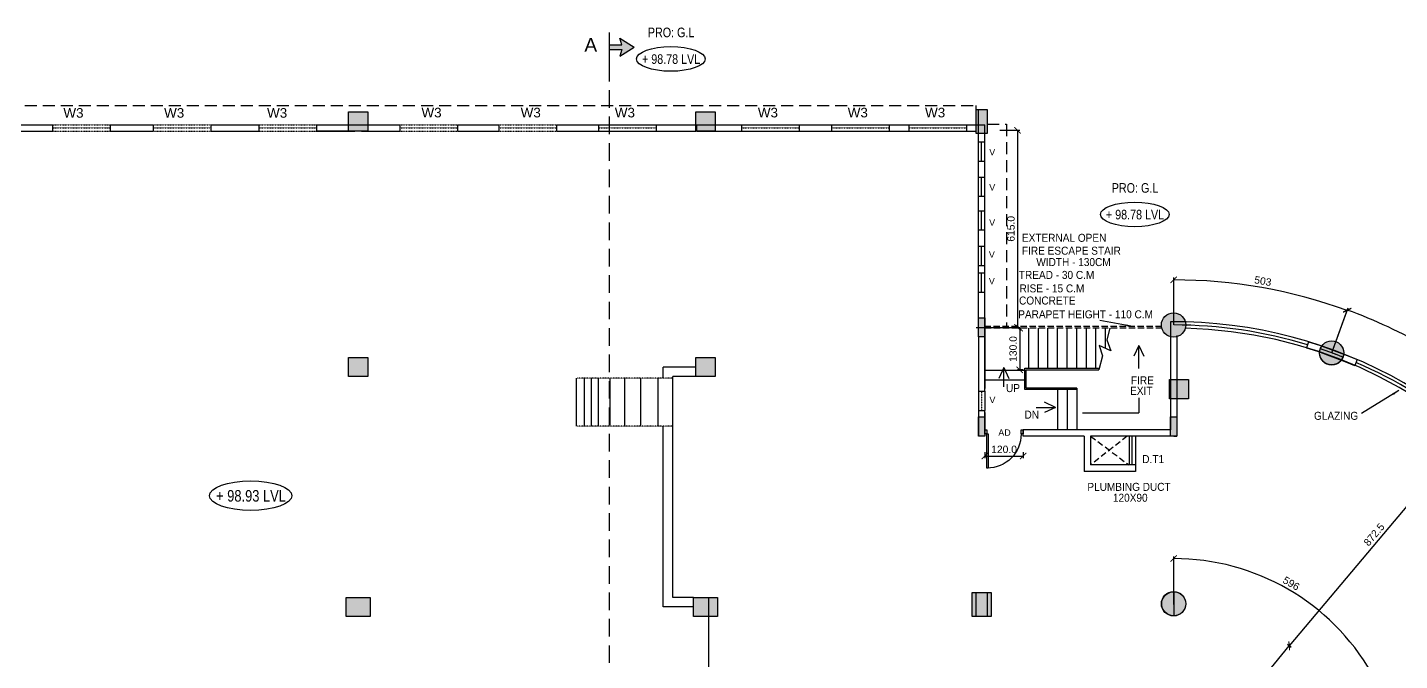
# Model space of a CAD drawing. Extents: x 53439 to 79867, y -144071 to -73305.
# Drawn here: x 67836 to 72122, y -138468 to -136492 of the extents above; entities that cross this region are included whole.
import ezdxf
from ezdxf.enums import TextEntityAlignment as Align

# ---------------------------------------------------------------- set-up
doc = ezdxf.new("R2010")
doc.units = 0
doc.header["$LTSCALE"] = 0.1
doc.header["$MEASUREMENT"] = 0
doc.header["$PDMODE"] = 35
doc.header["$PDSIZE"] = -0.8
doc.linetypes.add('CENTER2', pattern=[1.125, 0.75, -0.125, 0.125, -0.125])
doc.linetypes.add('HIDDEN', pattern=[0.375, 0.25, -0.125])
doc.layers.get('0').update_dxf_attribs({"linetype": 'CONTINUOUS'})
doc.layers.get('DEFPOINTS').update_dxf_attribs({"linetype": 'CONTINUOUS'})
for name, color, linetype in [('COR_HA', 40, 'CONTINUOUS'), ('DOOR', 30, 'CONTINUOUS'), ('ESELEVATION', 7, 'CONTINUOUS'), ('HAT', 253, 'CONTINUOUS'), ('LAYER4', 130, 'CONTINUOUS'), ('STAIR', 142, 'CONTINUOUS'), ('STEEL', 1, 'CONTINUOUS'), ('TEXT', 7, 'CONTINUOUS'), ('TEXT-3', 130, 'CONTINUOUS'), ('THIN_HA', 253, 'CONTINUOUS'), ('TOILET_HA', 152, 'CONTINUOUS'), ('WALL', 6, 'CONTINUOUS'), ('WIN', 102, 'CONTINUOUS')]:
    doc.layers.add(name, color=color, linetype=linetype)
doc.styles.add('1MM', font='arial.ttf')
doc.styles.add('DIM', font='arial.ttf', dxfattribs={"width": 0.7, "height": 1})
doc.styles.add('DUTCH', font='arial.ttf')
doc.dimstyles.new('KRI', dxfattribs={"dimtxt": 23, "dimasz": 20, "dimexe": 7, "dimexo": 0, "dimgap": 9, "dimtad": 1, "dimdec": 1, "dimzin": 1, "dimtxsty": '1MM', "dimblk": 'ARCHTICK', "dimcen": 0.5, "dimclrd": 252, "dimclre": 252, "dimclrt": 7, "dimaunit": 1, "dimadec": 8, "dimazin": 3, "dimtfac": 1, "dimtdec": 1, "dimtmove": 0, "dimatfit": 3})

# ---------------------------------------------------------------- blocks, each defined once
blk = doc.blocks.new('_ARCHTICK')
at = {"layer": 'WALL', "color": 0, "const_width": 0.15}
blk.add_lwpolyline([(-0.5, -0.5), (0.5, 0.5)], dxfattribs=at)
blk = doc.blocks.new('*D343')
at = {"layer": 'DEFPOINTS', "color": 0, "linetype": 'CONTINUOUS', "ltscale": 0.1}
for p in [(70873.9, -136813.3, 0), (70799.3, -137428.3), (70929.1, -137428.3)]:
    blk.add_point(p, dxfattribs=at)
at = {"layer": 'LAYER4', "color": 252, "ltscale": 0.1}
for p, q in [((70873.9, -136813.3), (70936.1, -136813.3)), ((70929.1, -136813.3), (70929.1, -137428.3)), ((70799.3, -137428.3), (70936.1, -137428.3))]:
    blk.add_line(p, q, dxfattribs=at)
at = {"layer": 'LAYER4', "color": 252, "linetype": 'CONTINUOUS', "ltscale": 0.1, "xscale": 20, "yscale": 20, "zscale": 20}
for p, rotation in [((70929.1, -136813.3), 90), ((70929.1, -137428.3), 270)]:
    blk.add_blockref('_ARCHTICK', p, dxfattribs=dict(at, rotation=rotation))
at = {"layer": 'LAYER4', "color": 7, "linetype": 'CONTINUOUS', "ltscale": 0.1, "insert": (70908.4, -137120.8), "char_height": 23, "attachment_point": 5, "rotation": 90, "style": '1MM'}
blk.add_mtext('615.0', dxfattribs=at)
blk = doc.blocks.new('*D344')
at = {"layer": 'DEFPOINTS', "color": 0, "linetype": 'CONTINUOUS', "ltscale": 0.1}
for p in [(71781.9, -137322.9), (71416.8, -137420.8, 0), (71910.2, -137507.8, 0), (71416.8, -138863.3, 0)]:
    blk.add_point(p, dxfattribs=at)
at = {"layer": 'LAYER4', "color": 252, "ltscale": 0.1}
for p, q in [((71416.8, -137420.8), (71416.8, -137273.2)), ((71910.2, -137507.8), (71960.6, -137369.1))]:
    blk.add_line(p, q, dxfattribs=at)
blk.add_arc((71416.8, -138863.3), 1583.1, 70, 90, dxfattribs=at)
at = {"layer": 'LAYER4', "color": 252, "linetype": 'CONTINUOUS', "ltscale": 0.1, "xscale": 20, "yscale": 20, "zscale": 20}
for p, rotation in [((71416.8, -137280.2), 180.0000000000127), ((71958.3, -137375.7), 340.0000000000044)]:
    blk.add_blockref('_ARCHTICK', p, dxfattribs=dict(at, rotation=rotation))
at = {"layer": 'LAYER4', "color": 7, "linetype": 'CONTINUOUS', "ltscale": 0.1, "insert": (71695.3, -137283.9), "char_height": 23, "attachment_point": 5, "rotation": 350, "style": '1MM'}
blk.add_mtext('503', dxfattribs=at)
blk = doc.blocks.new('*D345')
at = {"layer": 'DEFPOINTS', "color": 0, "linetype": 'CONTINUOUS', "ltscale": 0.1}
for p in [(71910.2, -137507.8, 0), (72287.6, -137539.4), (72344, -137758.3, 0), (71416.8, -138863.3, 0)]:
    blk.add_point(p, dxfattribs=at)
at = {"layer": 'LAYER4', "color": 252, "ltscale": 0.1}
for p, q in [((71910.2, -137507.8), (71961.2, -137367.6)), ((72344, -137758.3), (72439.9, -137644))]:
    blk.add_line(p, q, dxfattribs=at)
blk.add_arc((71416.8, -138863.3), 1584.7, 50, 70, dxfattribs=at)
at = {"layer": 'LAYER4', "color": 252, "linetype": 'CONTINUOUS', "ltscale": 0.1, "xscale": 20, "yscale": 20, "zscale": 20}
for p, rotation in [((71958.8, -137374.2), 159.9999999999972), ((72435.4, -137649.4), 319.9999999999914)]:
    blk.add_blockref('_ARCHTICK', p, dxfattribs=dict(at, rotation=rotation))
at = {"layer": 'LAYER4', "color": 7, "linetype": 'CONTINUOUS', "ltscale": 0.1, "insert": (72219.5, -137473), "char_height": 23, "attachment_point": 5, "rotation": 330, "style": '1MM'}
blk.add_mtext('503', dxfattribs=at)
blk = doc.blocks.new('*D346')
at = {"layer": 'DEFPOINTS', "color": 0, "linetype": 'CONTINUOUS', "ltscale": 0.1}
for p in [(72344, -137758.3, 0), (72684.8, -137919.4), (72666, -138142.1, 0), (71416.8, -138863.3, 0)]:
    blk.add_point(p, dxfattribs=at)
at = {"layer": 'LAYER4', "color": 252, "ltscale": 0.1}
for p, q in [((72344, -137758.3), (72437.4, -137647)), ((72666, -138142.1), (72791.9, -138069.5))]:
    blk.add_line(p, q, dxfattribs=at)
blk.add_arc((71416.8, -138863.3), 1580.8, 30, 50, dxfattribs=at)
at = {"layer": 'LAYER4', "color": 252, "linetype": 'CONTINUOUS', "ltscale": 0.1, "xscale": 20, "yscale": 20, "zscale": 20}
for p, rotation in [((72432.9, -137652.4), 139.9999999999722), ((72785.8, -138073), 300.0000000000213)]:
    blk.add_blockref('_ARCHTICK', p, dxfattribs=dict(at, rotation=rotation))
at = {"layer": 'LAYER4', "color": 7, "linetype": 'CONTINUOUS', "ltscale": 0.1, "insert": (72643.6, -137833.9), "char_height": 23, "attachment_point": 5, "rotation": 310, "style": '1MM'}
blk.add_mtext('503', dxfattribs=at)
blk = doc.blocks.new('*D347')
at = {"layer": 'DEFPOINTS', "color": 0, "linetype": 'CONTINUOUS', "ltscale": 0.1}
for p in [(72345.5, -137759.6, 0), (71777.8, -138422.2), (71783.8, -138427.2)]:
    blk.add_point(p, dxfattribs=at)
at = {"layer": 'LAYER4', "color": 252, "ltscale": 0.1}
for p, q in [((72345.5, -137759.6), (72334.2, -137750.1)), ((72339.6, -137754.6), (71777.8, -138422.2)), ((71783.8, -138427.2), (71772.5, -138417.7))]:
    blk.add_line(p, q, dxfattribs=at)
at = {"layer": 'LAYER4', "color": 252, "linetype": 'CONTINUOUS', "ltscale": 0.1, "xscale": 20, "yscale": 20, "zscale": 20}
for p, rotation in [((72339.6, -137754.6), 49.92149634210328), ((71777.8, -138422.2), 229.9214963421033)]:
    blk.add_blockref('_ARCHTICK', p, dxfattribs=dict(at, rotation=rotation))
at = {"layer": 'LAYER4', "color": 7, "linetype": 'CONTINUOUS', "ltscale": 0.1, "insert": (72042.8, -138075), "char_height": 23, "attachment_point": 5, "rotation": 49.9215, "style": '1MM'}
blk.add_mtext('872.5', dxfattribs=at)
blk = doc.blocks.new('*D348')
at = {"layer": 'DEFPOINTS', "color": 0, "linetype": 'CONTINUOUS', "ltscale": 0.1}
for p in [(71777.5, -138422), (71777.8, -138422.3), (71416.8, -138863.3, 0)]:
    blk.add_point(p, dxfattribs=at)
at = {"layer": 'LAYER4', "color": 252, "ltscale": 0.1}
for p, q in [((71416.4, -138863), (71777.5, -138422)), ((71777.8, -138422.3), (71772, -138417.5)), ((71416.8, -138863.3), (71411, -138858.6))]:
    blk.add_line(p, q, dxfattribs=at)
at = {"layer": 'LAYER4', "color": 252, "linetype": 'CONTINUOUS', "ltscale": 0.1, "xscale": 20, "yscale": 20, "zscale": 20}
for p, rotation in [((71777.5, -138422), 50.6981878559895), ((71416.4, -138863), 230.6981878559895)]:
    blk.add_blockref('_ARCHTICK', p, dxfattribs=dict(at, rotation=rotation))
at = {"layer": 'LAYER4', "color": 7, "linetype": 'CONTINUOUS', "ltscale": 0.1, "insert": (71580.9, -138629.4), "char_height": 23, "attachment_point": 5, "rotation": 50.6982, "style": '1MM'}
blk.add_mtext('570.0', dxfattribs=at)
blk = doc.blocks.new('*D354')
at = {"layer": 'DEFPOINTS', "color": 0, "linetype": 'CONTINUOUS', "ltscale": 0.1}
for p in [(72666, -138142.1), (72927.7, -138411), (72837.4, -138612.9), (71416.8, -138863.3)]:
    blk.add_point(p, dxfattribs=at)
at = {"layer": 'LAYER4', "color": 252, "ltscale": 0.1}
for p, q in [((72666, -138142.1), (72788.8, -138071.3)), ((72837.4, -138612.9), (72976.9, -138588.3))]:
    blk.add_line(p, q, dxfattribs=at)
blk.add_arc((71416.8, -138863.3), 1577.2, 10, 30, dxfattribs=at)
at = {"layer": 'LAYER4', "color": 252, "linetype": 'CONTINUOUS', "ltscale": 0.1, "xscale": 20, "yscale": 20, "zscale": 20}
for p, rotation in [((72782.7, -138074.8), 119.9999999999633), ((72970, -138589.5), 280.0000000000557)]:
    blk.add_blockref('_ARCHTICK', p, dxfattribs=dict(at, rotation=rotation))
at = {"layer": 'LAYER4', "color": 7, "linetype": 'CONTINUOUS', "ltscale": 0.1, "insert": (72918.4, -138316.8), "char_height": 23, "attachment_point": 5, "rotation": 290, "style": '1MM'}
blk.add_mtext('503', dxfattribs=at)
blk = doc.blocks.new('*D357')
at = {"layer": 'DEFPOINTS', "color": 0, "linetype": 'CONTINUOUS', "ltscale": 0.1}
for p in [(71416.8, -138293.3, 0), (71875.4, -138316.8), (71910.4, -138578.3, 0), (71416.8, -138863.3, 0)]:
    blk.add_point(p, dxfattribs=at)
at = {"layer": 'LAYER4', "color": 252, "ltscale": 0.1}
for p, q in [((71416.8, -138293.3), (71416.8, -138142.9)), ((71910.4, -138578.3), (72040.8, -138503.1))]:
    blk.add_line(p, q, dxfattribs=at)
blk.add_arc((71416.8, -138863.3), 713.5, 30, 90, dxfattribs=at)
at = {"layer": 'LAYER4', "color": 252, "linetype": 'CONTINUOUS', "ltscale": 0.1, "xscale": 20, "yscale": 20, "zscale": 20}
for p, rotation in [((71416.8, -138149.9), 179.9999999999989), ((72034.7, -138506.6), 300.0000000000093)]:
    blk.add_blockref('_ARCHTICK', p, dxfattribs=dict(at, rotation=rotation))
at = {"layer": 'LAYER4', "color": 7, "linetype": 'CONTINUOUS', "ltscale": 0.1, "insert": (71783.9, -138227.5), "char_height": 23, "attachment_point": 5, "rotation": 330, "style": '1MM'}
blk.add_mtext('596', dxfattribs=at)
blk = doc.blocks.new('A$C764D24B9')
at = {"layer": 'DOOR'}
for points in [[(0.056, 0.111), (0.083, 0.111), (0.083, 1), (0.056, 1)], [(0, 0), (0.056, 0), (0.056, 0.111), (0, 0.111)], [(0.944, 0), (1, 0), (1, 0.111), (0.944, 0.111)]]:
    blk.add_lwpolyline(points, close=True, dxfattribs=at)
blk.add_arc((0.056, 0.111), 0.889, 0, 90, dxfattribs=at)
blk = doc.blocks.new('Y54Y')
at = {"layer": 'COR_HA', "linetype": 'CONTINUOUS', "ltscale": 0.1}
blk.add_hatch(color=1, dxfattribs=at).paths.add_polyline_path([(-4795.471, -1150.953), (-4796.071, -1150.953), (-4796.071, -1151.553), (-4795.471, -1151.553)])
at = {"layer": 'COR_HA', "color": 1, "linetype": 'CONTINUOUS', "ltscale": 0.1}
for p, q in [((-4796.071, -1150.953), (-4795.471, -1150.953)), ((-4796.071, -1151.553), (-4796.071, -1150.953)), ((-4795.471, -1150.953), (-4795.471, -1151.553)), ((-4795.471, -1151.553), (-4796.071, -1151.553))]:
    blk.add_line(p, q, dxfattribs=at)
blk = doc.blocks.new('YTJ')
at = {"layer": 'THIN_HA', "color": 1, "linetype": 'CONTINUOUS'}
for p, rotation in [((-5957.475, 3657.151, 0), 89.99999999985319), ((-3589.281, 3625.752, 0), 62.34754382637969), ((-5957.693, 3632.302, 0), 89.99999999985319)]:
    blk.add_blockref('Y54Y', p, dxfattribs=dict(at, rotation=rotation))
at = {"layer": 'THIN_HA', "color": 1, "linetype": 'CONTINUOUS', "xscale": -1, "rotation": 117.6524561736203}
blk.add_blockref('Y54Y', (-3589.281, -5927.84, 0), dxfattribs=at)
blk = doc.blocks.new('YTTU')
at = {"layer": 'THIN_HA', "linetype": 'CONTINUOUS', "ltscale": 0.1}
blk.add_hatch(color=2, dxfattribs=at).paths.add_polyline_path([(-6879.58, -1156.369), (-6878.83, -1156.369), (-6878.83, -1156.969), (-6879.58, -1156.969)])
at = {"layer": 'THIN_HA', "color": 2, "linetype": 'CONTINUOUS', "ltscale": 0.1}
blk.add_lwpolyline([(-6879.58, -1156.369), (-6878.83, -1156.369), (-6878.83, -1156.969), (-6879.58, -1156.969)], close=True, dxfattribs=at)
blk = doc.blocks.new('*D361')
at = {"layer": 'DEFPOINTS', "color": 0, "linetype": 'CONTINUOUS', "ltscale": 0.1}
for p in [(70946.1, -137430.8, -10.8), (70935.8, -137560.8), (70946.1, -137560.8, -17.9)]:
    blk.add_point(p, dxfattribs=at)
at = {"layer": 'HAT', "color": 252, "ltscale": 0.1}
for p, q in [((70946.1, -137430.8), (70928.8, -137430.8)), ((70935.8, -137430.8), (70935.8, -137560.8)), ((70946.1, -137560.8), (70928.8, -137560.8))]:
    blk.add_line(p, q, dxfattribs=at)
at = {"layer": 'HAT', "color": 252, "linetype": 'CONTINUOUS', "ltscale": 0.1, "xscale": 20, "yscale": 20, "zscale": 20}
for p, rotation in [((70935.8, -137430.8), 90), ((70935.8, -137560.8), 270)]:
    blk.add_blockref('_ARCHTICK', p, dxfattribs=dict(at, rotation=rotation))
at = {"layer": 'HAT', "color": 7, "linetype": 'CONTINUOUS', "ltscale": 0.1, "insert": (70915.1, -137495.8), "char_height": 23, "attachment_point": 5, "rotation": 90, "style": '1MM'}
blk.add_mtext('130.0', dxfattribs=at)
blk = doc.blocks.new('A$C2D1352FE')
at = {"layer": 'HAT', "linetype": 'CONTINUOUS', "ltscale": 0.1}
blk.add_hatch(color=256, dxfattribs=at).paths.add_polyline_path([(65.2, 110.8), (25.3, 47), (54.5, 56.6), (54.5, 0), (75.9, 0), (75.9, 56.6), (105.2, 47)])
at = {"layer": 'WALL', "linetype": 'CONTINUOUS', "ltscale": 0.1}
for p, q in [((25.3, 47), (65.2, 110.8)), ((105.2, 47), (65.2, 110.8)), ((0, 0), (139.2, 0)), ((54.5, 56.6), (25.3, 47)), ((54.5, 0), (54.5, 56.6)), ((75.9, 0), (75.9, 56.6)), ((75.9, 56.6), (105.2, 47))]:
    blk.add_line(p, q, dxfattribs=at)
blk = doc.blocks.new('*D382')
at = {"layer": 'DEFPOINTS', "color": 0, "linetype": 'CONTINUOUS', "ltscale": 0.1}
for p in [(70826.8, -137817.4, -17.9), (70946.8, -137817.4, -17.9), (70946.8, -137829.9)]:
    blk.add_point(p, dxfattribs=at)
at = {"layer": 'HAT', "color": 252, "ltscale": 0.1}
for p, q in [((70826.8, -137817.4), (70826.8, -137836.9)), ((70826.8, -137829.9), (70946.8, -137829.9)), ((70946.8, -137817.4), (70946.8, -137836.9))]:
    blk.add_line(p, q, dxfattribs=at)
at = {"layer": 'HAT', "color": 252, "linetype": 'CONTINUOUS', "ltscale": 0.1, "xscale": 20, "yscale": 20, "zscale": 20, "rotation": 180}
blk.add_blockref('_ARCHTICK', (70826.8, -137829.9), dxfattribs=at)
at = {"layer": 'HAT', "color": 252, "linetype": 'CONTINUOUS', "ltscale": 0.1, "xscale": 20, "yscale": 20, "zscale": 20}
blk.add_blockref('_ARCHTICK', (70946.8, -137829.9), dxfattribs=at)
at = {"layer": 'HAT', "color": 7, "linetype": 'CONTINUOUS', "ltscale": 0.1, "insert": (70886.8, -137809.2), "char_height": 23, "attachment_point": 5, "style": '1MM'}
blk.add_mtext('120.0', dxfattribs=at)

msp = doc.modelspace()

# ---------------------------------------------------------------- hatches: boundary and pattern name
at = {"layer": 'LAYER4', "linetype": 'CONTINUOUS', "ltscale": 0.1}
h = msp.add_hatch(color=7, dxfattribs=at)
edge = h.paths.add_edge_path()
edge.add_arc((71910.17, -137507.84), 37.5, 0, 360)
for color, points in [(256, [(70806.82, -137767.72), (70806.82, -137707.72), (70826.82, -137707.72), (70826.82, -137767.72)]), (256, [(71406.8, -137767.72), (71406.8, -137707.72), (71426.8, -137707.72), (71426.8, -137767.72)]), (7, [(70799.3, -138255.84), (70834.3, -138255.84), (70834.3, -138330.84), (70799.3, -138330.84)])]:
    msp.add_hatch(color=color, dxfattribs=at).paths.add_polyline_path(points)
h = msp.add_hatch(color=7, dxfattribs=at)
edge = h.paths.add_edge_path()
edge.add_arc((71416.8, -138290.84), 37.5, 0, 360)
at = {"layer": 'THIN_HA', "linetype": 'CONTINUOUS', "ltscale": 0.1}
for points in [[(68839.26, -136755.84), (68899.26, -136755.84), (68899.26, -136815.84), (68839.26, -136815.84)], [(69924.26, -136755.84), (69984.26, -136755.84), (69984.26, -136815.84), (69924.26, -136815.84)], [(70799.3, -136748.34), (70834.3, -136748.34), (70834.3, -136823.34), (70799.3, -136823.34)], [(70806.8, -137398.35), (70826.8, -137398.35), (70826.8, -137458.35), (70806.8, -137458.35)], [(68839.26, -137522.09), (68899.26, -137522.09), (68899.26, -137582.09), (68839.26, -137582.09)], [(69924.26, -137522.09), (69984.26, -137522.09), (69984.26, -137582.09), (69924.26, -137582.09)], [(70806.8, -137707.72), (70826.8, -137707.72), (70826.8, -137767.72), (70806.8, -137767.72)], [(71406.8, -137707.72), (71426.8, -137707.72), (71426.8, -137767.72), (71406.8, -137767.72)]]:
    msp.add_hatch(color=2, dxfattribs=at).paths.add_polyline_path(points)
h = msp.add_hatch(color=2, dxfattribs=at)
edge = h.paths.add_edge_path()
edge.add_arc((71416.3, -137420.84), 38, 0, 360)
h = msp.add_hatch(color=2, dxfattribs=at)
edge = h.paths.add_edge_path()
edge.add_arc((71910.17, -137508.34), 38, 0, 360)
h = msp.add_hatch(color=2, dxfattribs=at)
edge = h.paths.add_edge_path()
edge.add_arc((71416.3, -138290.84), 38, 0, 360)

# ---------------------------------------------------------------- linework, layer by layer
at = {"color": 4}
for p, q in [((69821.76, -137587.09, -16.52), (69821.76, -137552.09, -16.52)), ((69924.26, -137552.09, -10.81), (69821.76, -137552.09, -10.81)), ((69851.76, -138270.84, -16.52), (69851.76, -137582.09, -16.52)), ((69924.26, -137582.09, -10.81), (69851.76, -137582.09, -10.81)), ((69551.76, -137737.09, -10.81), (69551.76, -137587.09, -10.81)), ((69576.11, -137737.09, -10.81), (69576.11, -137587.09, -10.81)), ((69597.89, -137737.09, -10.81), (69597.89, -137587.09, -10.81)), ((69620.38, -137737.09, -10.81), (69620.38, -137587.09, -10.81)), ((69656.91, -137737.09, -10.81), (69656.91, -137587.09, -10.81)), ((69701.76, -137737.09, -10.81), (69701.76, -137587.09, -10.81)), ((69751.76, -137737.09, -10.81), (69751.76, -137587.09, -10.81)), ((69806.56, -137737.09, -10.81), (69806.56, -137587.09, -10.81)), ((69821.76, -138300.84, -16.52), (69821.76, -137737.09, -16.52)), ((69916.76, -138300.84, -10.81), (69821.76, -138300.84, -10.81)), ((69916.76, -138270.84, -10.81), (69851.76, -138270.84, -10.81)), ((69964.26, -139005.27, -1.55), (69964.26, -138270.84, -1.55))]:
    msp.add_line(p, q, dxfattribs=at)
at = {"layer": 'COR_HA', "linetype": 'CONTINUOUS', "ltscale": 0.1}
for start, end in [(73.15835, 90), (68.51047, 71.48953), (68.51047, 71.48953), (68.51047, 70), (33.86, 66.75627), (33.86, 66.75627)]:
    msp.add_arc((71416.8, -138863.34, -10.81), 1442.5, start, end, dxfattribs=at)
at = {"layer": 'DOOR', "linetype": 'HIDDEN', "ltscale": 1500}
for p, q in [((63159.26, -136735.84, -10.81), (70799.3, -136735.84, -10.81)), ((70799.3, -136748.34, -10.81), (70799.3, -136735.84, -10.81)), ((70834.3, -136794.02, -10.81), (70894.3, -136794.02, -10.81)), ((70894.3, -136794.02, -10.81), (70894.3, -137425.84, -10.81))]:
    msp.add_line(p, q, dxfattribs=at)
at = {"layer": 'DOOR', "linetype": 'HIDDEN', "ltscale": 750}
for p, q in [((71271.37, -137767.72, -10.81), (71157.26, -137857.72, -10.81)), ((71157.26, -137767.72, -10.81), (71277.26, -137857.72, -10.81))]:
    msp.add_line(p, q, dxfattribs=at)
at = {"layer": 'DOOR', "linetype": 'HIDDEN', "ltscale": 750, "elevation": -10.81}
for points in [[(71379.64, -137425.84), (70819.3, -137425.84)], [(71378.63, -137425.84), (70819.3, -137425.84)], [(71378.63, -137425.84), (70819.3, -137425.84)], [(71380.66, -137430.84), (70819.3, -137430.84)], [(71379.64, -137430.84), (70819.3, -137430.84)], [(71379.64, -137430.84), (70819.3, -137430.84)]]:
    msp.add_lwpolyline(points, dxfattribs=at)
at = {"layer": 'HAT', "color": 7, "linetype": 'HIDDEN', "ltscale": 2200}
msp.add_line((69653.53, -136605.74, -10.81), (69653.53, -139378.01, -10.81), dxfattribs=at)
at = {"layer": 'HAT', "linetype": 'CONTINUOUS', "ltscale": 0.1}
for p, q in [((71217.28, -137430.84, -10.81), (71207.61, -137467.03, -12.79)), ((71219.96, -137501.77), (71183.86, -137484.68)), ((71183.86, -137484.68), (71194.24, -137517.09, -15.53)), ((71207.61, -137467.03, -12.79), (71219.96, -137501.77)), ((71194.24, -137517.09, -15.53), (71182.54, -137560.84, -17.93))]:
    msp.add_line(p, q, dxfattribs=at)
for centre, major_axis in [((69845.96, -136590.7), (107.28, 0)), ((71295.05, -137075.97), (107.28, 0)), ((68533.5, -137953.6, 11.21), (128.74, 0))]:
    msp.add_ellipse(centre, major_axis=major_axis, ratio=0.3577909, dxfattribs=at)
at = {"layer": 'LAYER4', "linetype": 'CONTINUOUS', "ltscale": 0.1}
msp.add_line((71286.84, -137857.72, -10.81), (71286.84, -137767.72, -10.81), dxfattribs=at)
for points, elevation in [([(70806.82, -137767.72), (70806.82, -137707.72), (70826.82, -137707.72), (70826.82, -137767.72)], -17.93), ([(71406.8, -137767.72), (71406.8, -137707.72), (71426.8, -137707.72), (71426.8, -137767.72)], -10.81)]:
    msp.add_lwpolyline(points, close=True, dxfattribs=dict(at, elevation=elevation))
at = {"layer": 'LAYER4', "color": 7, "linetype": 'CONTINUOUS', "ltscale": 0.1, "elevation": -10.81}
msp.add_lwpolyline([(70799.3, -138255.84), (70834.3, -138255.84), (70834.3, -138330.84), (70799.3, -138330.84)], close=True, dxfattribs=at)
at = {"layer": 'LAYER4', "color": 7, "linetype": 'CONTINUOUS', "ltscale": 0.1}
for centre in [(71910.17, -137507.84, -10.81), (71416.8, -138290.84, -10.81)]:
    msp.add_circle(centre, 37.5, dxfattribs=at)
at = {"layer": 'STAIR', "linetype": 'CONTINUOUS', "ltscale": 0.1}
for p, q in [((70963.89, -137555.84, -17.93), (70963.89, -137430.84, -10.81)), ((70993.89, -137555.84, -17.93), (70993.89, -137430.84, -10.81)), ((71023.89, -137555.84, -17.93), (71023.89, -137430.84, -10.81)), ((71053.89, -137555.84, -17.93), (71053.89, -137430.84, -10.81)), ((71083.89, -137555.84, -17.93), (71083.89, -137430.84, -10.81)), ((71113.89, -137555.84, -17.93), (71113.89, -137430.84, -10.81)), ((71143.89, -137555.84, -17.93), (71143.89, -137430.84, -10.81)), ((71173.89, -137555.84, -17.93), (71173.89, -137430.84, -10.81)), ((71203.89, -137494.16, -14.41), (71203.89, -137430.84, -10.81)), ((70950.91, -137562.72, -10.81), (70826.37, -137562.72, -10.81)), ((70950.91, -137592.72, -10.81), (70826.37, -137592.72, -10.81)), ((71053.89, -137622.72, -17.93), (71053.89, -137747.72, -10.81)), ((71083.89, -137622.72, -17.93), (71083.89, -137747.72, -10.81)), ((71113.89, -137617.72, -18.21), (71113.89, -137747.72, -10.81))]:
    msp.add_line(p, q, dxfattribs=at)
at = {"layer": 'STAIR', "linetype": 'CONTINUOUS', "ltscale": 0.1, "elevation": -17.93}
for points in [[(71113.89, -137622.72), (70951.37, -137622.72), (70951.37, -137555.84), (71183.88, -137555.84)], [(71113.89, -137617.72), (70956.37, -137617.72), (70956.37, -137560.84), (71182.54, -137560.84)]]:
    msp.add_lwpolyline(points, dxfattribs=at)
at = {"layer": 'STEEL', "linetype": 'CENTER2', "ltscale": 0.1}
for p, q in [((69851.76, -137587.09, -10.81), (69551.76, -137587.09, -10.81)), ((69851.76, -137737.09, -10.81), (69551.76, -137737.09, -10.81))]:
    msp.add_line(p, q, dxfattribs=at)
at = {"layer": 'THIN_HA', "color": 2, "linetype": 'CONTINUOUS', "ltscale": 0.1, "elevation": -10.81}
for points in [[(68839.26, -136755.84), (68899.26, -136755.84), (68899.26, -136815.84), (68839.26, -136815.84)], [(69924.26, -136755.84), (69984.26, -136755.84), (69984.26, -136815.84), (69924.26, -136815.84)], [(70799.3, -136748.34), (70834.3, -136748.34), (70834.3, -136823.34), (70799.3, -136823.34)], [(70806.8, -137398.35), (70826.8, -137398.35), (70826.8, -137458.35), (70806.8, -137458.35)], [(68839.26, -137522.09), (68899.26, -137522.09), (68899.26, -137582.09), (68839.26, -137582.09)], [(69924.26, -137522.09), (69984.26, -137522.09), (69984.26, -137582.09), (69924.26, -137582.09)], [(70806.8, -137707.72), (70826.8, -137707.72), (70826.8, -137767.72), (70806.8, -137767.72)], [(71406.8, -137707.72), (71426.8, -137707.72), (71426.8, -137767.72), (71406.8, -137767.72)]]:
    msp.add_lwpolyline(points, close=True, dxfattribs=at)
at = {"layer": 'THIN_HA', "color": 2, "linetype": 'CONTINUOUS', "ltscale": 0.1}
for centre in [(71416.3, -137420.84, -10.81), (71910.17, -137508.34, -10.81), (71416.3, -138290.84, -10.81)]:
    msp.add_circle(centre, 38, dxfattribs=at)
at = {"layer": 'TOILET_HA', "linetype": 'HIDDEN'}
for p, q in [((67914.26, -136795.84, -10.81), (68094.26, -136795.84, -10.81)), ((67914.26, -136805.84, -10.81), (68094.26, -136805.84, -10.81)), ((68228.85, -136795.84, -10.81), (68408.85, -136795.84, -10.81)), ((68228.85, -136805.84, -10.81), (68408.85, -136805.84, -10.81)), ((68559.26, -136795.84, -10.81), (68739.26, -136795.84, -10.81)), ((68559.26, -136805.84, -10.81), (68739.26, -136805.84, -10.81)), ((68999.26, -136795.84, -10.81), (69179.26, -136795.84, -10.81)), ((68999.26, -136805.84, -10.81), (69179.26, -136805.84, -10.81)), ((69309.1, -136795.84, -10.81), (69489.1, -136795.84, -10.81)), ((69309.1, -136805.84, -10.81), (69489.1, -136805.84, -10.81)), ((69620.18, -136795.84, -10.81), (69800.18, -136795.84, -10.81)), ((69620.18, -136805.84, -10.81), (69800.18, -136805.84, -10.81)), ((70066.97, -136795.84, -10.81), (70246.97, -136795.84, -10.81)), ((70066.97, -136805.84, -10.81), (70246.97, -136805.84, -10.81)), ((70347.64, -136795.84, -10.81), (70527.64, -136795.84, -10.81)), ((70347.64, -136805.84, -10.81), (70527.64, -136805.84, -10.81)), ((70589.28, -136795.84, -10.81), (70769.28, -136795.84, -10.81)), ((70589.28, -136805.84, -10.81), (70769.28, -136805.84, -10.81)), ((67914.26, -136815.84, -10.81), (68094.26, -136815.84, -10.81)), ((68228.85, -136815.84, -10.81), (68408.85, -136815.84, -10.81)), ((68559.26, -136815.84, -10.81), (68739.26, -136815.84, -10.81)), ((68999.26, -136815.84, -10.81), (69179.26, -136815.84, -10.81)), ((69309.1, -136815.84, -10.81), (69489.1, -136815.84, -10.81)), ((69620.18, -136815.84, -10.81), (69800.18, -136815.84, -10.81)), ((70066.97, -136815.84, -10.81), (70246.97, -136815.84, -10.81)), ((70347.64, -136815.84, -10.81), (70527.64, -136815.84, -10.81)), ((70589.28, -136815.84, -10.81), (70769.28, -136815.84, -10.81))]:
    msp.add_line(p, q, dxfattribs=at)
at = {"layer": 'WALL', "linetype": 'CONTINUOUS', "ltscale": 0.1}
for p, q in [((70806.8, -136884.48, -10.81), (70806.8, -136748.34, -10.81)), ((67191.93, -136795.84, -10.81), (67914.26, -136795.84, -10.81)), ((67774.26, -136795.84, -10.81), (67914.26, -136795.84, -10.81)), ((67914.26, -136795.84, -10.81), (67914.26, -136815.84, -10.81)), ((67914.26, -136795.84, -10.81), (67914.26, -136815.84, -10.81)), ((68094.26, -136795.84, -10.81), (68228.85, -136795.84, -10.81)), ((68094.26, -136795.84, -10.81), (68228.85, -136795.84, -10.81)), ((68094.26, -136795.84, -10.81), (68094.26, -136815.84, -10.81)), ((68094.26, -136795.84, -10.81), (68094.26, -136815.84, -10.81)), ((68228.85, -136795.84, -10.81), (68228.85, -136815.84, -10.81)), ((68228.85, -136795.84, -10.81), (68228.85, -136815.84, -10.81)), ((68408.85, -136795.84, -10.81), (68559.26, -136795.84, -10.81)), ((68408.85, -136795.84, -10.81), (68559.26, -136795.84, -10.81)), ((68408.85, -136795.84, -10.81), (68408.85, -136815.84, -10.81)), ((68408.85, -136795.84, -10.81), (68408.85, -136815.84, -10.81)), ((68559.26, -136795.84, -10.81), (68559.26, -136815.84, -10.81)), ((68559.26, -136795.84, -10.81), (68559.26, -136815.84, -10.81)), ((68739.26, -136795.84, -10.81), (68879.26, -136795.84, -10.81)), ((68739.26, -136795.84, -10.81), (68879.26, -136795.84, -10.81)), ((68739.26, -136795.84, -10.81), (68739.26, -136815.84, -10.81)), ((68739.26, -136795.84, -10.81), (68739.26, -136815.84, -10.81)), ((68859.26, -136795.84, -10.81), (68999.26, -136795.84, -10.81)), ((68999.26, -136795.84, -10.81), (68999.26, -136815.84, -10.81)), ((68999.26, -136795.84, -10.81), (68999.26, -136815.84, -10.81)), ((69179.26, -136795.84, -10.81), (69309.1, -136795.84, -10.81)), ((69179.26, -136795.84, -10.81), (69179.26, -136815.84, -10.81)), ((69179.26, -136795.84, -10.81), (69179.26, -136815.84, -10.81)), ((69309.1, -136795.84, -10.81), (69309.1, -136815.84, -10.81)), ((69309.1, -136795.84, -10.81), (69309.1, -136815.84, -10.81)), ((69489.1, -136795.84, -18.14), (69926.83, -136795.84, -9.4)), ((69489.1, -136795.84, -10.81), (69489.1, -136815.84, -10.81)), ((69489.1, -136795.84, -10.81), (69489.1, -136815.84, -10.81)), ((69620.18, -136795.84, -10.81), (69620.18, -136815.84, -10.81)), ((69620.18, -136795.84, -10.81), (69620.18, -136815.84, -10.81)), ((69800.18, -136795.84, -10.81), (69800.18, -136815.84, -10.81)), ((69800.18, -136795.84, -10.81), (69800.18, -136815.84, -10.81)), ((69926.83, -136795.84, -10.81), (69964.26, -136795.84, -10.81)), ((69926.83, -136815.84, -19.92), (69926.83, -136795.84, -19.92)), ((69944.26, -136795.84, -10.81), (70034.27, -136795.84, -10.81)), ((69944.26, -136795.84, -10.81), (70034.27, -136795.84, -10.81)), ((69984.26, -136795.84, -10.81), (70826.8, -136795.84, -10.81)), ((70066.97, -136795.84, -10.81), (70066.97, -136815.84, -10.81)), ((70066.97, -136795.84, -10.81), (70066.97, -136815.84, -10.81)), ((70246.97, -136795.84, -10.81), (70246.97, -136815.84, -10.81)), ((70246.97, -136795.84, -10.81), (70246.97, -136815.84, -10.81)), ((70347.64, -136795.84, -10.81), (70347.64, -136815.84, -10.81)), ((70347.64, -136795.84, -10.81), (70347.64, -136815.84, -10.81)), ((70527.64, -136795.84, -10.81), (70527.64, -136815.84, -10.81)), ((70527.64, -136795.84, -10.81), (70527.64, -136815.84, -10.81)), ((70589.28, -136795.84, -10.81), (70589.28, -136815.84, -10.81)), ((70589.28, -136795.84, -10.81), (70589.28, -136815.84, -10.81)), ((70769.28, -136795.84, -10.81), (70769.28, -136815.84, -10.81)), ((70769.28, -136795.84, -10.81), (70769.28, -136815.84, -10.81)), ((70826.8, -136884.48, -10.81), (70826.8, -136795.84, -10.81)), ((67204.23, -136815.84, -10.81), (67914.26, -136815.84, -10.81)), ((67794.26, -136815.84, -10.81), (67914.26, -136815.84, -10.81)), ((68094.26, -136815.84, -10.81), (68228.85, -136815.84, -10.81)), ((68094.26, -136815.84, -10.81), (68228.85, -136815.84, -10.81)), ((68408.85, -136815.84, -10.81), (68559.26, -136815.84, -10.81)), ((68408.85, -136815.84, -10.81), (68559.26, -136815.84, -10.81)), ((68739.26, -136815.84, -10.81), (68859.26, -136815.84, -10.81)), ((68739.26, -136815.84, -10.81), (68859.26, -136815.84, -10.81)), ((68859.26, -136815.84, -10.81), (68739.26, -136815.84, -10.81)), ((68879.26, -136815.84, -10.81), (68999.26, -136815.84, -10.81)), ((69179.26, -136815.84, -10.81), (69309.1, -136815.84, -10.81)), ((69489.1, -136815.84, -10.81), (69924.26, -136815.84, -10.81)), ((69926.83, -136815.84, -10.81), (69944.26, -136815.84, -10.81)), ((69944.26, -136815.84, -10.81), (70034.27, -136815.84, -10.81)), ((69964.26, -136815.84, -10.81), (70034.27, -136815.84, -10.81)), ((69984.26, -136815.84, -10.81), (70799.3, -136815.84, -10.81)), ((70806.8, -137458.35, -10.81), (70806.8, -136823.34, -10.81)), ((70826.8, -137458.35, -10.81), (70826.8, -136823.34, -10.81)), ((70826.8, -137425.84, -10.81), (70826.8, -137328.54, -10.81)), ((70826.8, -137425.84, -10.81), (70826.8, -137328.54, -10.81)), ((71406.8, -137410.88, -10.81), (71406.8, -137747.72, -10.81)), ((70826.8, -137490.03, -10.81), (70826.8, -137430.84, -10.81)), ((71426.8, -137453.92, -10.81), (71426.8, -137767.72, -10.81)), ((71426.8, -137453.92, -10.81), (71426.8, -137767.72, -10.81)), ((70806.82, -137457.94, -17.93), (70806.82, -137458.35, -17.93)), ((70806.82, -137458.35, -9.99), (70806.82, -137465.84, -10.19)), ((70806.82, -137458.35, -9.99), (70806.82, -137627.65, -14.34)), ((70826.82, -137457.94, -17.93), (70826.82, -137490.03, -17.93)), ((70826.82, -137627.65, -14.41), (70826.82, -137490.03, -10.81)), ((70826.82, -137490.03, -10.81), (70826.82, -137619.47, -14.13)), ((71307.87, -137485.23), (71291.87, -137517.73)), ((71307.87, -137556.73), (71307.87, -137485.23)), ((71307.87, -137485.23), (71323.87, -137517.73)), ((71837.63, -137473.14, -10.81), (71831.84, -137492.29, -10.81)), ((71990.02, -137528.74, -10.81), (71982.13, -137547.11, -10.81)), ((70886.24, -137553.74, -10.81), (70870.24, -137587.84, -10.81)), ((70886.24, -137613.89, -10.81), (70886.24, -137553.74, -10.81)), ((70886.24, -137553.74, -10.81), (70902.24, -137587.84, -10.81)), ((70806.8, -137627.65, -10.81), (70826.82, -137627.65, -10.81)), ((71047.12, -137678.24, -10.81), (71013.02, -137662.24, -10.81)), ((71307.87, -137647.78), (71307.87, -137694.83)), ((70806.8, -137687.65, -10.81), (70826.82, -137687.65, -10.81)), ((70806.82, -137687.65, -15.87), (70806.82, -137767.72, -17.93)), ((70826.82, -137761.89, -17.93), (70826.82, -137687.65, -15.98)), ((70826.82, -137694.14, -16.04), (70826.82, -137767.72, -17.93)), ((70986.97, -137678.24, -10.81), (71047.12, -137678.24, -10.81)), ((71047.12, -137678.24, -10.81), (71013.02, -137694.24, -10.81)), ((71131.72, -137694.83), (71307.87, -137694.83)), ((71406.8, -137747.72, -10.81), (70946.82, -137747.72, -10.81)), ((70946.82, -137767.72, -17.93), (70946.82, -137747.72, -17.93)), ((71374.3, -137747.72, -10.81), (71374.3, -137747.72, -10.81)), ((70826.82, -137767.72, -17.93), (70806.82, -137767.72, -17.93)), ((71137.26, -137767.72, -10.81), (70946.82, -137767.72, -10.81)), ((71137.26, -137767.72, -10.81), (71137.26, -137877.72, -10.81)), ((71157.26, -137767.72, -10.81), (71157.26, -137857.72, -10.81)), ((71282.26, -137767.72, -10.81), (71157.26, -137767.72, -10.81)), ((71297.26, -137767.72, -10.81), (71157.26, -137767.72, -10.81)), ((71406.99, -137767.72, -10.81), (71271.37, -137767.72, -10.81)), ((71277.26, -137767.72, -10.81), (71277.26, -137857.72, -10.81)), ((71297.26, -137767.72, -10.81), (71297.26, -137767.72, -10.81)), ((71297.26, -137767.72, -10.81), (71297.26, -137877.72, -10.81)), ((71406.99, -137767.72, -10.81), (71297.26, -137767.72, -10.81)), ((71417.26, -137767.72, -10.81), (71297.26, -137767.72, -10.81)), ((71297.26, -137767.72, -10.81), (71297.26, -137767.72, -10.81)), ((71406.99, -137767.72, -10.81), (71297.26, -137767.72, -10.81)), ((71417.26, -137767.72, -10.81), (71426.8, -137767.72, -10.81)), ((71417.26, -137767.72, -10.81), (71417.26, -137767.72, -10.81)), ((71297.26, -137877.72, -10.81), (71137.26, -137877.72, -10.81)), ((71297.26, -137857.72, -10.81), (71157.26, -137857.72, -10.81)), ((71416.8, -138253.34, -10.81), (71416.8, -138328.34, -10.81))]:
    msp.add_line(p, q, dxfattribs=at)
at = {"layer": 'WALL', "linetype": 'CONTINUOUS', "ltscale": 0.1, "elevation": -10.81}
for points in [[(67914.26, -136795.84), (67914.26, -136815.84)], [(68094.26, -136795.84), (68094.26, -136815.84)], [(68228.85, -136795.84), (68228.85, -136815.84)], [(68408.85, -136795.84), (68408.85, -136815.84)], [(68559.26, -136795.84), (68559.26, -136815.84)], [(68739.26, -136795.84), (68739.26, -136815.84)], [(68999.26, -136795.84), (68999.26, -136815.84)], [(69179.26, -136795.84), (69179.26, -136815.84)], [(69309.1, -136795.84), (69309.1, -136815.84)], [(69489.1, -136795.84), (69489.1, -136815.84)], [(69620.18, -136795.84), (69620.18, -136815.84)], [(69800.18, -136795.84), (69800.18, -136815.84)], [(70066.97, -136795.84), (70066.97, -136815.84)], [(70246.97, -136795.84), (70246.97, -136815.84)], [(70347.64, -136795.84), (70347.64, -136815.84)], [(70527.64, -136795.84), (70527.64, -136815.84)], [(70589.28, -136795.84), (70589.28, -136815.84)], [(70769.28, -136795.84), (70769.28, -136815.84)], [(71831.84, -137492.29), (71866.05, -137503.11), (71951.4, -137534.34), (71981.98, -137547.47)], [(71837.87, -137473.22), (71872.51, -137484.18), (71958.79, -137515.74), (71989.87, -137529.09)], [(71406.8, -137747.72), (70946.82, -137747.72)], [(71221.99, -137767.72), (71157.26, -137767.72)], [(71236.99, -137767.72), (71157.26, -137767.72)]]:
    msp.add_lwpolyline(points, dxfattribs=at)
at = {"layer": 'WIN'}
for p, q in [((70826.81, -136850.41, -16.71), (70806.8, -136850.41, -16.71)), ((70806.8, -136910.41, -16.52), (70806.8, -136850.41, -16.52)), ((70816.55, -136910.41, -16.71), (70816.55, -136850.41, -16.71)), ((70826.81, -136910.4, -16.52), (70826.81, -136850.4, -16.52)), ((70826.81, -136910.41, -16.71), (70806.8, -136910.41, -16.71)), ((70826.81, -136960.34, -16.71), (70806.8, -136960.34, -16.71)), ((70806.8, -137020.34, -16.52), (70806.8, -136960.34, -16.52)), ((70816.55, -137020.34, -16.71), (70816.55, -136960.34, -16.71)), ((70826.81, -137020.34, -16.52), (70826.81, -136960.34, -16.52)), ((70826.81, -137020.34, -16.71), (70806.8, -137020.34, -16.71)), ((70826.81, -137065.34, -16.71), (70806.8, -137065.34, -16.71)), ((70806.8, -137125.34, -16.52), (70806.8, -137065.34, -16.52)), ((70816.55, -137125.34, -16.71), (70816.55, -137065.34, -16.71)), ((70826.81, -137125.34, -16.52), (70826.81, -137065.34, -16.52)), ((70826.81, -137125.34, -16.71), (70806.8, -137125.34, -16.71)), ((70826.81, -137176.34, 756.28), (70806.8, -137176.34, 756.28)), ((70806.8, -137236.34, 756.48), (70806.8, -137176.34, 756.48)), ((70816.55, -137236.34, 756.28), (70816.55, -137176.34, 756.28)), ((70826.81, -137236.34, 756.48), (70826.81, -137176.34, 756.48)), ((70826.81, -137236.34, 756.28), (70806.8, -137236.34, 756.28)), ((70826.81, -137259.34, -10.81), (70806.8, -137259.34, -10.81)), ((70806.8, -137319.34, -10.61), (70806.8, -137259.34, -10.61)), ((70816.55, -137319.34, -10.81), (70816.55, -137259.34, -10.81)), ((70826.81, -137319.34, -10.61), (70826.81, -137259.34, -10.61)), ((70826.81, -137319.34, -10.81), (70806.8, -137319.34, -10.81))]:
    msp.add_line(p, q, dxfattribs=at)
at = {"layer": 'WIN', "color": 5, "elevation": -10.81}
for points in [[(70806.8, -137627.65), (70806.8, -137687.65)], [(70826.8, -137627.65), (70826.8, -137687.65)]]:
    msp.add_lwpolyline(points, dxfattribs=at)
at = {"layer": 'WIN', "color": 5, "linetype": 'HIDDEN', "elevation": -10.81}
msp.add_lwpolyline([(70816.8, -137627.65), (70816.8, -137687.65)], dxfattribs=at)
at = {"layer": 'WIN'}
for radius, start, end in [(1452.5, 270, 90.39447), (1432.5, 271.46579, 88.5586)]:
    msp.add_arc((71416.8, -138863.34, -10.81), radius, start, end, dxfattribs=at)

# ---------------------------------------------------------------- block references
at = {"layer": 'HAT', "linetype": 'CONTINUOUS', "ltscale": 0.1, "xscale": 0.6999999999970896, "yscale": 0.6999999999970896, "zscale": 0.6999999999970896, "rotation": 270}
msp.add_blockref('A$C2D1352FE', (69653.53, -136508.3, -10.81), dxfattribs=at)
at = {"layer": 'THIN_HA', "color": 2, "linetype": 'CONTINUOUS', "xscale": 100, "yscale": 100, "zscale": 100}
for name, p in [('YTJ', (552055.47, -23758.93, -10.81)), ('YTTU', (756789.73, -22633.93, -10.81)), ('YTTU', (757874.73, -22633.93, -10.81))]:
    msp.add_blockref(name, p, dxfattribs=at)
at = {"layer": 'THIN_HA', "color": 2, "linetype": 'CONTINUOUS', "xscale": 100, "yscale": 100, "zscale": 100, "rotation": 90}
msp.add_blockref('YTTU', (-44850.11, 549627.12, -10.81), dxfattribs=at)
at = {"layer": 'WALL', "linetype": 'CONTINUOUS', "ltscale": 0.1, "extrusion": (0, 0, -1), "xscale": 120.0173980070722, "yscale": 120.0173980070722, "zscale": -120.017398008818, "rotation": 180}
msp.add_blockref('A$C764D24B9', (-70826.8, -137747.72, 10.81), dxfattribs=at)

# ---------------------------------------------------------------- texts
at = {"style": 'DIM'}
for s, height, p in [('A', 43, (69575.75, -136568.35, -10.81)), ('W3', 30, (67948.48, -136774.09, -10.81)), ('W3', 30, (68263.07, -136774.09, -10.81)), ('W3', 30, (68584.67, -136774.09, -10.81)), ('W3', 30, (69067.03, -136773.09, -10.81)), ('W3', 30, (69376.86, -136773.09, -10.81)), ('W3', 30, (69671, -136773.09, -10.81)), ('W3', 30, (70117.79, -136773.09, -10.81)), ('W3', 30, (70398.45, -136773.09, -10.81)), ('W3', 30, (70640.1, -136773.09, -10.81)), ('V', 20, (70840.57, -136891.48, 61.35)), ('V', 20, (70840.57, -137001.42, 61.35)), ('V', 20, (70840.28, -137111.29, 61.35)), ('V', 20, (70839.31, -137211.02, 834.34)), ('V', 20, (70839.31, -137294.02, 67.26)), ('V', 20, (70841.15, -137664.78, -10.81)), ('AD', 20, (70868.86, -137766.7, -10.81))]:
    msp.add_text(s, height=height, dxfattribs=at).set_placement(p)
at = {"layer": 'ESELEVATION', "linetype": 'CONTINUOUS', "ltscale": 0.1, "style": 'DUTCH', "width": 0.8}
for s, height, p in [('PRO: G.L', 30, (69846.79, -136507.88)), ('+ 98.78 LVL', 30, (69846.79, -136591.1)), ('PRO: G.L', 30, (71295.88, -136993.15)), ('+ 98.78 LVL', 30, (71295.88, -137076.37)), ('+ 98.93 LVL', 36, (68534.5, -137954.08, 11.21))]:
    msp.add_text(s, height=height, dxfattribs=at).set_placement(p, align=Align.MIDDLE_CENTER)
at = {"layer": 'TEXT', "style": 'DUTCH', "width": 0.9}
for s, p in [('FIRE ', (71283.28, -137606.19)), ('UP', (70892.91, -137630.29, -10.81)), ('  EXIT', (71262.99, -137638.88)), ('DN', (70950.57, -137713.17, -10.81)), ('GLAZING', (71854.99, -137716.8, 0)), ('D.T1', (71318.49, -137851.89, -10.81)), ('PLUMBING DUCT', (71147.05, -137938.51, -10.81)), ('120X90', (71226.87, -137972.48, -10.81))]:
    msp.add_text(s, height=25, dxfattribs=at).set_placement(p)
at = {"layer": 'TEXT-3', "color": 1, "style": 'DUTCH', "width": 0.9}
for s, p in [('EXTERNAL OPEN', (70942.6, -137161.32, -10.81)), ('FIRE ESCAPE STAIR', (70942.6, -137201.54, -10.81)), ('WIDTH - 130CM', (70987.61, -137237.03, -10.81)), ('TREAD - 30 C.M', (70933.07, -137277.15, -10.81)), ('RISE - 15 C.M', (70935.07, -137319.15, -10.81)), ('CONCRETE', (70933.54, -137357.07, -10.81)), ('PARAPET HEIGHT - 110 C.M', (70931.12, -137400.07, -10.81))]:
    msp.add_text(s, height=25, dxfattribs=at).set_placement(p)

# ---------------------------------------------------------------- dimensions: what is measured, and where the dimension line sits
at = {"layer": 'HAT', "linetype": 'CONTINUOUS', "ltscale": 0.1}
dim = msp.add_linear_dim(base=(70935.81, -137560.84), p1=(70946.08, -137430.84, -10.81), p2=(70946.08, -137560.84, -17.93), angle=90, dimstyle='KRI', override={"dimfxl": 0}, dxfattribs=at)
dim.commit()
dim.dimension.update_dxf_attribs({"geometry": '*D361', "text_midpoint": (70915.06, -137495.84)})
dim = msp.add_linear_dim(base=(70946.82, -137829.9), p1=(70826.82, -137817.37, -17.93), p2=(70946.82, -137817.37, -17.93), dimstyle='KRI', override={"dimfxl": 0}, dxfattribs=at)
dim.commit()
dim.dimension.update_dxf_attribs({"geometry": '*D382', "text_midpoint": (70886.82, -137809.16)})
at = {"layer": 'LAYER4', "color": 120, "linetype": 'CONTINUOUS', "ltscale": 0.1}
dim = msp.add_linear_dim(base=(70929.13, -137428.35, -10.81), p1=(70873.91, -136813.34, -10.81), p2=(70799.3, -137428.35, -10.81), angle=90, dimstyle='KRI', override={"dimfxl": 0}, dxfattribs=at)
dim.commit()
dim.dimension.update_dxf_attribs({"geometry": '*D343', "text_midpoint": (70908.38, -137120.85, -10.81)})
for base, p1, p2, text, picture, middle in [((71781.89, -137322.92, -10.81), (71910.17, -137507.84, -10.81), (71416.8, -137420.84, -10.81), '503', '*D344', (71695.31, -137283.86, -10.81)), ((72287.61, -137539.35, -10.81), (72344.03, -137758.33, -10.81), (71910.17, -137507.84, -10.81), '503', '*D345', (72219.53, -137472.99, -10.81)), ((72684.78, -137919.37, -10.81), (72666.05, -138142.09, -10.81), (72344.03, -137758.33, -10.81), '503', '*D346', (72643.65, -137833.9, -10.81)), ((72927.73, -138411, -10.81), (72837.39, -138612.86, -10.81), (72666.05, -138142.09, -10.81), '503', '*D354', (72918.37, -138316.82, -10.81)), ((71875.42, -138316.78, -10.81), (71910.44, -138578.34, -10.81), (71416.8, -138293.34, -10.81), '596', '*D357', (71783.92, -138227.48, -10.81))]:
    dim = msp.add_angular_dim_3p(base=base, center=(71416.8, -138863.34, -10.81), p1=p1, p2=p2, text=text, dimstyle='KRI', override={"dimfxl": 0}, dxfattribs=at)
    dim.commit()
    dim.dimension.update_dxf_attribs({"geometry": picture, "text_midpoint": middle})
for p1, p2, distance, picture, middle in [((72345.54, -137759.6, -10.81), (71783.79, -138427.2, -10.81), -7.78, '*D347', (72042.84, -138075.04, -10.81)), ((71416.8, -138863.34, -10.81), (71777.85, -138422.27, -10.81), 0.49, '*D348', (71580.89, -138629.35, -10.81))]:
    dim = msp.add_aligned_dim(p1=p1, p2=p2, distance=distance, dimstyle='KRI', override={"dimfxl": 0}, dxfattribs=at)
    dim.commit()
    dim.dimension.update_dxf_attribs({"geometry": picture, "text_midpoint": middle})

# ---------------------------------------------------------------- leaders
at = {"layer": 'HAT', "color": 5, "linetype": 'CONTINUOUS', "ltscale": 0.1}
msp.add_leader([(72119.53, -137625.87, 0), (72003.47, -137697.09, 0)], dimstyle='KRI', override={"dimgap": 9, "dimtad": 0, "dimfxl": 0}, dxfattribs=at)
at = {"layer": 'WALL', "linetype": 'CONTINUOUS', "ltscale": 0.1}
msp.add_leader([(71288.63, -137425.84, -10.81), (71186.05, -137406.7, -10.81)], dimstyle='KRI', override={"dimgap": 9, "dimtad": 0}, dxfattribs=at)

doc.saveas('drawing.dxf')
